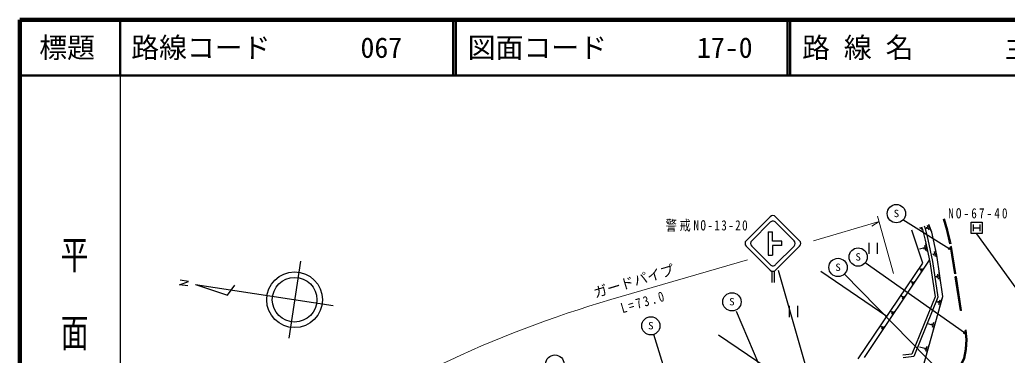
# Model space of a CAD drawing. Units: millimetres, scale not verified. Extents: x 40000 to 680000, y 20000 to 380000.
# Drawn here: x 40000 to 217191, y 319832 to 380000 of the extents above; entities that cross this region are included whole.
import ezdxf
from ezdxf.enums import TextEntityAlignment as Align

# ---------------------------------------------------------------- set-up
doc = ezdxf.new("R2010")
doc.units = ezdxf.units.MM
doc.header["$LTSCALE"] = 1000
for name, color, linetype, lineweight in [('M-BGD', 7, 'Continuous', 25), ('M-BMK-SRVR', 3, 'Continuous', 25), ('M-STR-HTXT', 7, 'Continuous', 13), ('M-STR-STRC', 7, 'Continuous', 25), ('M-TTL', 2, 'Continuous', 140), ('M-TTL-BAND', 7, 'Continuous', 25), ('M-TTL-LINE', 7, 'Continuous', 50)]:
    doc.layers.add(name, color=color, linetype=linetype, lineweight=lineweight)
doc.layers.add('M-TTL-TXT', color=7, linetype='Continuous')
doc.styles.add('@ＭＳ ゴシック', font='')
doc.styles.add('ＭＳ ゴシック', font='')
doc.styles.get('@ＭＳ ゴシック').set_extended_font_data('@MS Gothic')
doc.styles.get('ＭＳ ゴシック').set_extended_font_data('MS Gothic')

msp = doc.modelspace()

# ---------------------------------------------------------------- linework, layer by layer
at = {"layer": 'M-BGD'}
for p, q in [((201502, 342740), (201586, 342478)), ((201738, 342822), (201916, 342269)), ((202734, 342662), (202546, 342590)), ((202680, 342802), (202787, 342521)), ((202807, 343172), (203128, 342329)), ((203037, 343272), (203468, 342138)), ((202475, 340490), (203290, 336558)), ((192368, 340011), (192368, 338011)), ((193888, 338011), (193888, 340011)), ((202168, 339010), (201427, 338856)), ((202138, 339157), (202199, 338863)), ((202322, 339502), (202505, 338619)), ((202506, 339847), (202811, 338376)), ((204048, 338448), (204238, 337567)), ((204229, 338795), (204546, 337327)), ((207100, 339868), (206906, 339821)), ((207184, 339309), (206986, 339277)), ((207768, 334462), (206986, 339277)), ((207966, 334494), (207184, 339309)), ((191603, 319426), (203226, 336866)), ((203898, 337955), (203778, 337929)), ((203867, 338102), (203930, 337808)), ((201712, 335210), (201410, 335412)), ((201782, 335315), (201643, 335105)), ((201674, 334950), (201938, 335346)), ((202093, 335377), (201705, 334794)), ((195593, 326759), (183749, 334836)), ((204512, 333908), (204334, 333882)), ((204490, 334057), (204534, 333760)), ((204694, 334390), (204825, 333499)), ((204898, 334724), (205116, 333238)), ((207966, 334494), (207768, 334462)), ((208062, 333901), (207864, 333870)), ((208809, 327834), (207864, 333870)), ((209007, 327865), (208062, 333901)), ((200157, 332891), (199854, 333092)), ((200227, 332995), (200087, 332786)), ((200118, 332630), (200382, 333027)), ((200537, 333058), (200149, 332475)), ((198404, 330278), (198102, 330480)), ((198474, 330383), (198335, 330173)), ((198366, 330018), (198630, 330414)), ((198785, 330445), (198397, 329862)), ((205099, 329734), (204858, 328866)), ((205421, 329957), (205019, 328509)), ((178067, 328683), (178067, 326683)), ((179587, 326683), (179587, 328683)), ((204737, 329367), (204582, 329410)), ((204778, 329512), (204697, 329222)), ((209007, 327865), (208809, 327834)), ((196550, 327509), (196204, 327740)), ((196630, 327629), (196470, 327389)), ((196505, 327212), (196807, 327665)), ((196985, 327700), (196541, 327034)), ((194743, 324815), (194397, 325046)), ((194823, 324935), (194663, 324695)), ((194698, 324518), (195000, 324971)), ((195178, 325006), (194734, 324340)), ((203609, 325308), (202937, 325494)), ((203649, 325452), (203569, 325163)), ((203971, 325675), (203730, 324806)), ((204293, 325897), (203890, 324450)), ((209834, 324305), (209635, 324282)), ((175774, 316383), (165390, 323457)), ((202420, 321029), (201433, 321303)), ((202460, 321174), (202380, 320884)), ((202782, 321396), (202540, 320528)), ((203103, 321618), (202701, 320171))]:
    msp.add_line(p, q, dxfattribs=at)
for points in [[(206906, 339821), (206328, 342229), (205763, 344217)], [(207100, 339868), (206522, 342280), (205953, 344283)], [(190465, 319207), (202036, 336348), (200052, 342238)], [(202306, 343019), (202456, 342551), (202963, 340604), (203783, 336646), (204743, 330251), (200400, 319593), (198528, 319338)], [(201777, 317804), (202311, 318392), (205638, 330363), (204555, 337759), (203654, 341932), (203132, 343305)], [(201833, 342855), (201975, 342411), (202475, 340490)], [(203290, 336558), (204228, 330312), (200046, 320050), (198460, 319834)], [(208945, 318409), (209378, 319329), (209707, 320916), (209818, 322670), (209635, 324282)], [(209126, 318323), (209569, 319265), (209906, 320889), (210019, 322675), (209834, 324305)]]:
    msp.add_lwpolyline(points, dxfattribs=at)
at = {"layer": 'M-BMK-SRVR'}
for p, q in [((90365, 336710), (88264, 322869)), ((71518, 332491), (96235, 328739)), ((71518, 332491), (77300, 330602)), ((77300, 330602), (78589, 332429))]:
    msp.add_line(p, q, dxfattribs=at)
msp.add_lwpolyline([(70166, 332255), (68641, 332487), (70291, 333046), (68758, 333271)], dxfattribs=at)
for radius in [5000, 4000]:
    msp.add_circle((89314, 329789), radius, dxfattribs=at)
at = {"layer": 'M-STR-HTXT'}
for p, q in [((182453, 340380), (194186, 343790)), ((194186, 343790), (192863, 342968)), ((193920, 344754), (196758, 334469)), ((146059, 329804), (170557, 336923))]:
    msp.add_line(p, q, dxfattribs=at)
msp.add_arc((201870, 137749), 200000, 106.20374, 115.61548, dxfattribs=at)
at = {"layer": 'M-STR-STRC'}
for p, q in [((174640, 344670), (170346, 340376)), ((175630, 344670), (179924, 340376)), ((198460, 344189), (206791, 338949)), ((171336, 340376), (174640, 343680)), ((174262, 341980), (174262, 337780)), ((174262, 341980), (175046, 341980)), ((175046, 340272), (175046, 341980)), ((175630, 343680), (178934, 340376)), ((211087, 343293), (211087, 342093)), ((211087, 342693), (212287, 342693)), ((212287, 343293), (212287, 342093)), ((176754, 340272), (175046, 340272)), ((176754, 339488), (176754, 340272)), ((211644, 341633), (222463, 326676)), ((170346, 339386), (174640, 335092)), ((171336, 339386), (174640, 336082)), ((175046, 339488), (175046, 337780)), ((176754, 339488), (175046, 339488)), ((179924, 339386), (175630, 335092)), ((175630, 336082), (178934, 339386)), ((174262, 337780), (175046, 337780)), ((174925, 334897), (174925, 332881)), ((183488, 309537), (176120, 335001)), ((209499, 323831), (191706, 336380)), ((175345, 334858), (175345, 332881)), ((205665, 316297), (187907, 334438)), ((168522, 327752), (177273, 307357)), ((160864, 300893), (153762, 323535))]:
    msp.add_line(p, q, dxfattribs=at)
msp.add_lwpolyline([(210687, 341693), (210687, 343693), (212687, 343693), (212687, 341693)], close=True, dxfattribs=at)
for centre, radius in [((197303, 345234), 1642), ((190438, 337439), 1642), ((206791, 338949), 150), ((206791, 338949), 90), ((206791, 338949), 30), ((186831, 335577), 1642), ((167785, 329410), 1642), ((153240, 325105), 1642), ((209499, 323831), 100), ((209499, 323831), 60), ((209499, 323831), 20), ((136019, 318240), 1642)]:
    msp.add_circle(centre, radius, dxfattribs=at)
for centre, start, end in [((175135, 344175), 45, 135), ((175135, 343185), 44.99988, 135), ((170841, 339881), 135, 225), ((171831, 339881), 135, 225), ((178439, 339881), 315.00012, 44.99988), ((179429, 339881), 315, 45), ((175135, 336577), 225, 315.00012), ((175135, 335587), 225, 315)]:
    msp.add_arc(centre, 700, start, end, dxfattribs=at)
at = {"layer": 'M-TTL'}
for p, q in [((680000, 380000), (40000, 380000)), ((40000, 380000), (40000, 20000))]:
    msp.add_line(p, q, dxfattribs=at)
at = {"layer": 'M-TTL-BAND'}
msp.add_line((58000, 370000), (58000, 20000), dxfattribs=at)
at = {"layer": 'M-TTL-LINE'}
for p, q in [((58000, 380000), (58000, 370000)), ((117750, 380000), (117750, 370000)), ((118250, 380000), (118250, 370000)), ((177750, 380000), (177750, 370000)), ((178250, 380000), (178250, 370000)), ((40000, 370000), (680000, 370000))]:
    msp.add_line(p, q, dxfattribs=at)

# ---------------------------------------------------------------- texts
at = {"layer": 'M-STR-HTXT', "style": 'ＭＳ ゴシック'}
msp.add_text('ガードパイプ', height=1833, rotation=16.7, dxfattribs=at).set_placement((143419, 329564), align=Align.BOTTOM_LEFT)
at = {"layer": 'M-STR-HTXT', "insert": (148164, 327322), "char_height": 1833, "attachment_point": 7, "rotation": 16.4, "style": 'ＭＳ ゴシック'}
msp.add_mtext('\\T1.4;\\W0.8;L=73.0', dxfattribs=at)
at = {"layer": 'M-STR-STRC', "style": 'ＭＳ ゴシック', "width": 1.1}
for p in [(196808, 344208), (189943, 336413), (186336, 334551), (167290, 328384), (152745, 324079)]:
    msp.add_text('S', height=1320, dxfattribs=at).set_placement(p, align=Align.BOTTOM_LEFT)
at = {"layer": 'M-STR-STRC', "char_height": 1833, "attachment_point": 7, "style": 'ＭＳ ゴシック'}
for s, insert in [('\\T1.38;\\W0.8;NO-67-40', (206600, 344346)), ('\\T1.25;\\W0.8;警戒NO-13-20', (155888, 342010))]:
    msp.add_mtext(s, dxfattribs=dict(at, insert=insert))
at = {"layer": 'M-TTL-BAND', "style": '@ＭＳ ゴシック', "width": 1.4}
msp.add_text('平  面  図', height=3666, rotation=270, dxfattribs=at).set_placement((49777, 306475), align=Align.MIDDLE_RIGHT)
at = {"layer": 'M-TTL-TXT', "style": 'ＭＳ ゴシック'}
msp.add_text('標題', height=3666, dxfattribs=at).set_placement((48500, 375000), align=Align.MIDDLE_CENTER)
for s, p in [('路線コード', (60000, 375000)), ('067', (101142, 375000)), ('図面コード', (120380, 375000)), ('17-0', (161521, 375000)), ('路 線 名', (180380, 375000)), ('主要地方道萩川上線', (216734, 375000))]:
    msp.add_text(s, height=3666, dxfattribs=at).set_placement(p, align=Align.MIDDLE_LEFT)

doc.saveas('drawing.dxf')
